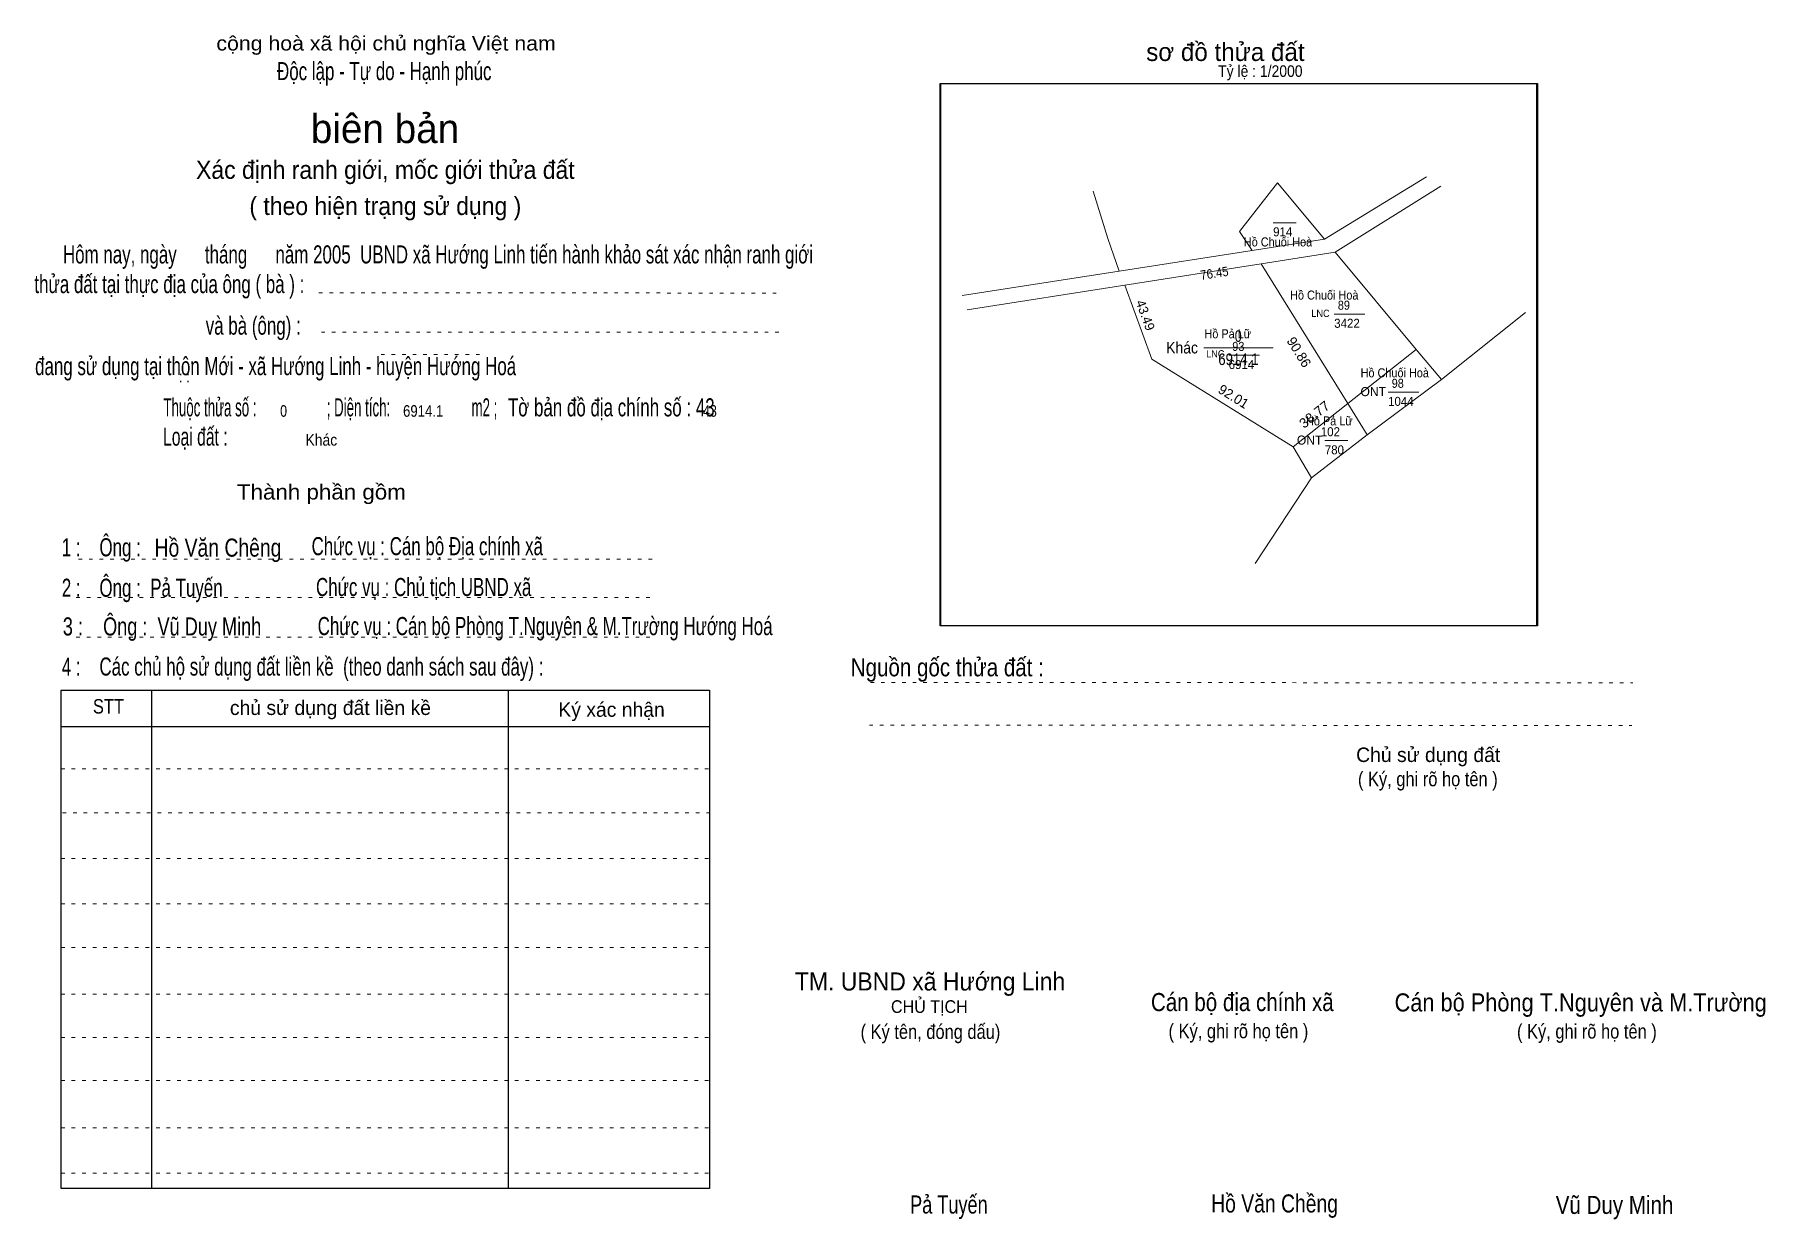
# Model space of a CAD drawing. Header units: centimetres. Extents: x -1.5 to 46.4, y -3.9 to 28.9.
import ezdxf
from ezdxf.enums import TextEntityAlignment as Align

# ---------------------------------------------------------------- set-up
doc = ezdxf.new("R2010")
doc.units = ezdxf.units.CM
doc.header["$LTSCALE"] = 0.16
doc.linetypes.add('DOTTED', pattern=[1.5, 0.3, -1.2])
for name, color, linetype, lineweight in [('15', 7, 'Continuous', 13), ('2', 7, 'Continuous', 25), ('22', 7, 'Continuous', 13), ('33', 7, 'Continuous', 13), ('5', 7, 'DOTTED', 13)]:
    doc.layers.add(name, color=color, linetype=linetype, lineweight=lineweight)
for name, color, linetype in [('16', 7, 'Continuous'), ('34', 7, 'Continuous'), ('51', 7, 'Continuous')]:
    doc.layers.add(name, color=color, linetype=linetype)

msp = doc.modelspace()

# ---------------------------------------------------------------- linework, layer by layer
at = {"layer": '15'}
for p, q in [((32.77, 23.66), (33.41, 23.66)), ((34.46, 21.14), (35.31, 21.14)), ((31.54, 20), (32.39, 20)), ((35.95, 18.98), (36.8, 18.98)), ((34.2, 17.64), (34.84, 17.64))]:
    msp.add_line(p, q, dxfattribs=at)
at = {"layer": '2'}
msp.add_lwpolyline([(23.56, 27.52), (40.06, 27.52), (40.06, 12.52), (23.56, 12.52)], close=True, dxfattribs=at)
at = {"layer": '22'}
for p, q in [((37.01, 24.94), (34.19, 23.21)), ((32.89, 24.77), (34.19, 23.21)), ((37.41, 24.68), (34.49, 22.85)), ((36.73, 20.16), (34.49, 22.85)), ((24.17, 21.65), (28.51, 22.33)), ((37.43, 19.33), (39.75, 21.18)), ((36.73, 20.16), (37.43, 19.33)), ((35.37, 17.8), (37.43, 19.33)), ((33.83, 16.61), (32.27, 14.24))]:
    msp.add_line(p, q, dxfattribs=at)
for points in [[(27.79, 24.54), (28.2, 23.23), (28.51, 22.33)], [(32.19, 22.9), (31.84, 23.42), (32.89, 24.77)], [(28.51, 22.33), (32.19, 22.9), (34.19, 23.21)], [(24.31, 21.26), (28.67, 21.94), (32.44, 22.53), (34.49, 22.85)], [(32.44, 22.53), (34.84, 18.67), (35.37, 17.8)], [(28.67, 21.94), (29.41, 19.89), (33.32, 17.47)], [(33.32, 17.47), (34.84, 18.67), (36.73, 20.16)], [(33.32, 17.47), (33.83, 16.61), (35.37, 17.8)]]:
    msp.add_lwpolyline(points, dxfattribs=at)
msp.add_lwpolyline([(34.84, 18.67), (32.44, 22.53), (28.67, 21.94), (29.41, 19.89), (33.32, 17.47)], close=True, dxfattribs=at)
at = {"layer": '33'}
msp.add_line((30.85, 20.21), (32.77, 20.21), dxfattribs=at)
at = {"layer": '5'}
for p, q in [((6.37, 21.73), (19.21, 21.72)), ((6.44, 20.64), (19.25, 20.64)), ((8.09, 20.02), (10.86, 20.02)), ((-0.28, 14.36), (15.72, 14.36)), ((-0.34, 13.3), (15.66, 13.3)), ((-0.34, 12.2), (15.66, 12.2)), ((21.63, 10.95), (42.72, 10.94)), ((21.6, 9.77), (42.69, 9.76)), ((-0.76, 8.56), (17.18, 8.56)), ((-0.72, 7.34), (17.22, 7.34)), ((-0.76, 6.08), (17.18, 6.08)), ((-0.76, 4.83), (17.18, 4.83)), ((-0.76, 3.62), (17.18, 3.62)), ((-0.76, 2.33), (17.18, 2.33)), ((-0.76, 1.13), (17.18, 1.13)), ((-0.76, -0.06), (17.18, -0.06)), ((-0.76, -1.37), (17.18, -1.37)), ((-0.76, -2.62), (17.18, -2.62))]:
    msp.add_line(p, q, dxfattribs=at)
at = {"layer": '5', "linetype": 'Continuous', "lineweight": 25}
for p, q in [((1.74, 10.74), (1.74, -3.05)), ((11.61, 10.74), (11.61, -3.05)), ((-0.76, 9.73), (17.18, 9.73))]:
    msp.add_line(p, q, dxfattribs=at)
for points in [[(23.58, 27.52), (40.08, 27.52), (40.08, 12.52), (23.58, 12.52)], [(-0.76, 10.74), (17.18, 10.74), (17.18, -3.05), (-0.76, -3.05)]]:
    msp.add_lwpolyline(points, close=True, dxfattribs=at)

# ---------------------------------------------------------------- texts
at = {"layer": '15'}
for s, width, p in [('914', 0.95, (32.77, 23.29)), ('89', 0.9, (34.56, 21.26)), ('3422', 0.95, (34.46, 20.76)), ('93', 0.9, (31.64, 20.12)), ('6914', 0.95, (31.54, 19.62)), ('98', 0.9, (36.05, 19.1)), ('1044', 0.95, (35.95, 18.6)), ('102', 0.95, (34.09, 17.76)), ('780', 0.95, (34.2, 17.26))]:
    msp.add_text(s, height=0.25, dxfattribs=dict(at, width=width)).set_placement(p)
at = {"layer": '16', "width": 0.9}
for s, p in [('Hồ Chuối Hoà', (32.905, 23.01)), ('Hồ Chuối Hoà', (34.185, 21.54)), ('Hồ Pả Lữ', (31.515, 20.47)), ('Hồ Chuối Hoà', (36.135, 19.39)), ('Hồ Pả Lữ', (34.325, 18.06))]:
    msp.add_text(s, height=0.25, dxfattribs=at).set_placement(p, align=Align.CENTER)
at = {"layer": '22', "width": 0.95}
for p in [(34.08, 21.06), (31.17, 19.94)]:
    msp.add_text('LNC', height=0.2, dxfattribs=at).set_placement(p, align=Align.CENTER)
at = {"layer": '22'}
for p in [(35.54, 18.87), (33.78, 17.53)]:
    msp.add_text('ONT', height=0.25, dxfattribs=at).set_placement(p, align=Align.CENTER)
at = {"layer": '33'}
for s, width, p in [('0', 0.8, (31.805, 20.37)), ('6914.1', 0.85, (31.81, 19.73))]:
    msp.add_text(s, height=0.32, dxfattribs=dict(at, width=width)).set_placement(p, align=Align.CENTER)
at = {"layer": '33', "width": 0.9}
msp.add_text('Khác', height=0.32, dxfattribs=at).set_placement((30.69, 20.05), align=Align.RIGHT)
at = {"layer": '34'}
for s, width, p in [(': : ', 0.85, (2.5, 19.25)), ('0', 0.8, (5.3, 18.3)), ('6914.1', 0.85, (8.7, 18.3)), ('43', 0.8, (17, 18.3)), ('Khác', 0.9, (6, 17.5))]:
    msp.add_text(s, height=0.32, dxfattribs=dict(at, width=width)).set_placement(p)
at = {"layer": '5'}
for s, height, width, p in [('cộng hoà xã hội chủ nghĩa Việt nam', 0.4, 1.1, (8.23, 28.43)), ('Độc lập - Tự do - Hạnh phúc', 0.5, 0.7, (8.18, 27.61)), ('Xác định ranh giới, mốc giới thửa đất', 0.5, 0.95, (8.21, 24.88)), ('( theo hiện trạng sử dụng )', 0.5, 0.95, (8.21, 23.88)), ('Thành phần gồm', 0.42, 1.1, (6.44, 16.01)), ('Hồ Văn Chêng', 0.5, 0.8, (3.58, 14.43)), ('Chức vụ : Cán bộ Địa chính xã', 0.5, 0.7, (9.37, 14.47)), ('Chức vụ : Chủ tịch UBND xã', 0.5, 0.7, (9.27, 13.34)), ('Chức vụ : Cán bộ Phòng T.Nguyên & M.Trường Hướng Hoá', 0.5, 0.7, (12.63, 12.26)), ('    Nguồn gốc thửa đất :', 0.5, 0.85, (23.44, 11.12)), ('( Ký, ghi rõ họ tên )', 0.4, 0.85, (37.05, 8.08)), ('CHỦ TỊCH', 0.35, 0.95, (23.26, 1.81)), ('( Ký tên, đóng dấu)', 0.4, 0.85, (23.29, 1.09)), ('( Ký, ghi rõ họ tên )', 0.4, 0.85, (31.81, 1.11)), ('( Ký, ghi rõ họ tên )', 0.4, 0.85, (41.45, 1.1)), ('Pả Tuyến', 0.5, 0.75, (23.8, -3.74)), ('Hồ Văn Chềng', 0.5, 0.8, (32.81, -3.71)), ('Vũ Duy Minh', 0.5, 0.85, (42.215, -3.75))]:
    msp.add_text(s, height=height, dxfattribs=dict(at, width=width)).set_placement(p, align=Align.CENTER)
msp.add_text('sơ đồ thửa đất', height=0.5, dxfattribs=at).set_placement((29.26, 28.14))
for s, height, p in [('biên bản', 0.8, (8.2, 25.87)), ('      chủ sử dụng đất liền kề', 0.4, (6.245, 10.05)), ('   Ký xác nhận', 0.4, (14.245, 10)), ('Chủ sử dụng đất', 0.4, (37.06, 8.75))]:
    msp.add_text(s, height=height, dxfattribs=at).set_placement(p, align=Align.CENTER)
for s, height, width, p in [('   Hôm nay, ngày      tháng      năm 2005  UBND xã Hướng Linh tiến hành khảo sát xác nhận ranh giới ', 0.5, 0.7, (-1.1, 22.54)), ('thửa đất tại thực địa của ông ( bà ) :                                       ', 0.5, 0.7, (-1.5, 21.72)), ('                                     và bà (ông) :', 0.5, 0.7, (-1.57, 20.57)), (' đang sử dụng tại thôn Mới - xã Hướng Linh - huyện Hướng Hoá', 0.5, 0.7, (-1.61, 19.45)), ('Thuộc thửa số :                   ; Diện tích:                      m2 ;                                            ', 0.5, 0.55, (2.07, 18.31)), ('Tờ bản đồ địa chính số : 43', 0.5, 0.7, (11.6, 18.31)), ('Loại đất :  ', 0.5, 0.65, (2.06, 17.5)), ('    1 :    Ông :                                                        ', 0.5, 0.7, (-1.26, 14.44)), ('    2 :    Ông :  Pả Tuyến', 0.5, 0.7, (-1.26, 13.32)), ('    3 :    Ông :  Vũ Duy Minh', 0.5, 0.75, (-1.27, 12.25)), ('    4 :    Các chủ hộ sử dụng đất liền kề  (theo danh sách sau đây) :', 0.5, 0.7, (-1.26, 11.14)), ('STT', 0.4, 0.85, (0.12, 10.09)), ('TM. UBND xã Hướng Linh', 0.5, 0.95, (19.54, 2.43)), ('Cán bộ địa chính xã  ', 0.5, 0.85, (29.39, 1.86)), ('Cán bộ Phòng T.Nguyên và M.Trường', 0.5, 0.9, (36.13, 1.85))]:
    msp.add_text(s, height=height, dxfattribs=dict(at, width=width)).set_placement(p)
at = {"layer": '51', "width": 0.9}
msp.add_text('Tỷ lệ : 1/2000', height=0.32, dxfattribs=at).set_placement((31.25, 27.7))
at = {"layer": '51'}
for s, height, rotation, width, p in [('76.45', 0.26, 8.894, 0.9, (31.1649, 22.1418)), ('38.77', 0.27, 38.297, 1.05, (33.9963, 18.2551))]:
    msp.add_text(s, height=height, rotation=rotation, dxfattribs=dict(at, width=width)).set_placement(p, align=Align.CENTER)
for s, height, rotation, p in [('43.49', 0.26, 289.939, (29.1135, 21.0643)), ('90.86', 0.27, 301.81, (33.3705, 20.0162)), ('92.01', 0.27, 328.158, (31.6038, 18.7455))]:
    msp.add_text(s, height=height, rotation=rotation, dxfattribs=at).set_placement(p, align=Align.CENTER)

doc.saveas('drawing.dxf')
